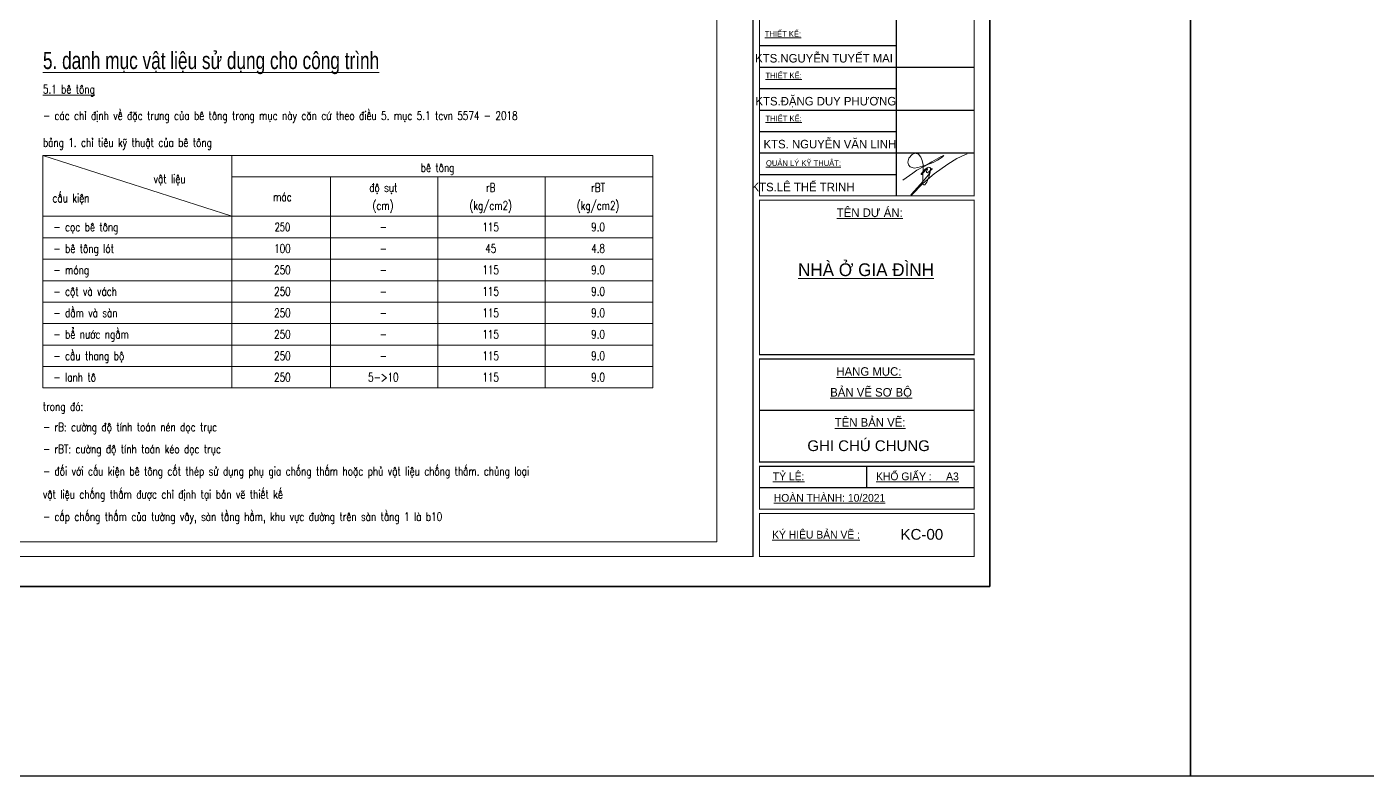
# Model space of a CAD drawing. Extents: x -2098986 to 943, y -1296280 to 73591.
# Drawn here: x -1774664 to -1743456, y -1051774 to -1034316 of the extents above; entities that cross this region are included whole.
import ezdxf
from ezdxf.enums import TextEntityAlignment as Align

# ---------------------------------------------------------------- set-up
doc = ezdxf.new("R2010")
doc.units = 0
doc.header["$LTSCALE"] = 150
doc.layers.get('Defpoints').update_dxf_attribs({"lineweight": 18})
for name, color, linetype, lineweight in [('05.Text', 253, 'Continuous', 18), ('11.Khung bo', 32, 'Continuous', 50), ('12.Khung', 36, 'Continuous', 25), ('G-ANNO-TTLB', 6, 'Continuous', 9), ('KCVN-THAY', 7, 'Continuous', 25), ('LS-TEXT', 60, 'Continuous', 20), ('LS-THAY', 7, 'Continuous', 20)]:
    doc.layers.add(name, color=color, linetype=linetype, lineweight=lineweight)
doc.layers.add('Tpl_Bound', color=1, linetype='Continuous', plot=False)
doc.styles.add('KCVN-LEADER', font='vnromadi.shx', dxfattribs={"width": 0.7, "height": 4})
doc.styles.add('LS.TEXT1', font='vnsimli.shx', dxfattribs={"width": 0.7, "height": 220})
doc.styles.add('vnarialH', font='')
doc.styles.add('VnAvantH', font='')
doc.styles.add('vnsimpli', font='vnsimli.shx', dxfattribs={"width": 0.75})
doc.styles.get('vnarialH').set_extended_font_data('.VnArialH')
doc.styles.get('VnAvantH').set_extended_font_data('.VnAvantH')

# ---------------------------------------------------------------- blocks, each defined once
blk = doc.blocks.new('*U4')
at = {"layer": 'KCVN-THAY', "color": 140}
blk.add_lwpolyline([(214871.76, 86966.68), (215381.8, 86966.68), (215381.8, 86579.68), (214871.76, 86579.68)], close=True, dxfattribs=at)
blk = doc.blocks.new('100')
at = {"layer": '05.Text'}
blk.add_lwpolyline([(1899552, -936475), (1899782, -936308), (1899876, -936245), (1900054, -936151), (1900231, -936047), (1900445, -935926), (1900508, -935900), (1900466, -935942), (1900362, -936010), (1900262, -936062), (1900110, -936118), (1900012, -936151), (1899902, -936177), (1899819, -936193), (1899725, -936167), (1899683, -936120), (1899667, -936057), (1899693, -935958), (1899766, -935879), (1899840, -935843), (1899913, -935869), (1899970, -935937), (1900001, -936015), (1900022, -936120), (1900028, -936245), (1900017, -936396), (1900017, -936501), (1900017, -936564), (1900038, -936584), (1900064, -936584), (1900111, -936522), (1900153, -936428), (1900184, -936318), (1900200, -936235), (1900200, -936198), (1900184, -936177), (1900153, -936172), (1900116, -936188), (1900064, -936224), (1899981, -936323), (1899981, -936339), (1899996, -936339), (1900095, -936229), (1900122, -936208), (1900128, -936217), (1900106, -936276), (1900106, -936297), (1900122, -936302), (1900158, -936282), (1900221, -936229), (1900242, -936214), (1900231, -936199), (1900212, -936214), (1900197, -936249), (1900148, -936349), (1900028, -936501), (1899751, -936804), (1899740, -936825), (1899751, -936825), (1900017, -936553), (1900283, -936323), (1900602, -936099), (1900811, -935973), (1900994, -935885), (1901051, -935864), (1901051, -935864)], dxfattribs=at)
blk.add_lwpolyline([(1899552, -936475), (1899782, -936308), (1899876, -936245), (1900054, -936151), (1900231, -936047), (1900445, -935926), (1900508, -935900), (1900466, -935942), (1900362, -936010), (1900262, -936062), (1900110, -936118), (1900012, -936151), (1899902, -936177), (1899819, -936193), (1899725, -936167), (1899683, -936120), (1899667, -936057), (1899693, -935958), (1899766, -935879), (1899840, -935843), (1899913, -935869), (1899970, -935937), (1900001, -936015), (1900022, -936120), (1900028, -936245), (1900017, -936396), (1900017, -936501), (1900017, -936564), (1900038, -936584), (1900064, -936584), (1900111, -936522), (1900153, -936428), (1900184, -936318), (1900200, -936235), (1900200, -936198), (1900184, -936177), (1900153, -936172), (1900116, -936188), (1900064, -936224), (1899981, -936323), (1899981, -936339), (1899996, -936339), (1900095, -936229), (1900122, -936208), (1900128, -936217), (1900106, -936276), (1900106, -936297), (1900122, -936302), (1900158, -936282), (1900221, -936229), (1900242, -936214), (1900231, -936199), (1900212, -936214), (1900197, -936249), (1900148, -936349), (1900028, -936501), (1899751, -936804), (1899740, -936825), (1899751, -936825), (1900017, -936553), (1900283, -936323), (1900602, -936099), (1900811, -935973), (1900994, -935885), (1901051, -935864), (1901051, -935864)], dxfattribs=at)
blk.add_lwpolyline([(1899552, -936475), (1899782, -936308), (1899876, -936245), (1900054, -936151), (1900231, -936047), (1900445, -935926), (1900508, -935900), (1900466, -935942), (1900362, -936010), (1900262, -936062), (1900110, -936118), (1900012, -936151), (1899902, -936177), (1899819, -936193), (1899725, -936167), (1899683, -936120), (1899667, -936057), (1899693, -935958), (1899766, -935879), (1899840, -935843), (1899913, -935869), (1899970, -935937), (1900001, -936015), (1900022, -936120), (1900028, -936245), (1900017, -936396), (1900017, -936501), (1900017, -936564), (1900038, -936584), (1900064, -936584), (1900111, -936522), (1900153, -936428), (1900184, -936318), (1900200, -936235), (1900200, -936198), (1900184, -936177), (1900153, -936172), (1900116, -936188), (1900064, -936224), (1899981, -936323), (1899981, -936339), (1899996, -936339), (1900095, -936229), (1900122, -936208), (1900128, -936217), (1900106, -936276), (1900106, -936297), (1900122, -936302), (1900158, -936282), (1900221, -936229), (1900242, -936214), (1900231, -936199), (1900212, -936214), (1900197, -936249), (1900148, -936349), (1900028, -936501), (1899751, -936804), (1899740, -936825), (1899751, -936825), (1900017, -936553), (1900283, -936323), (1900602, -936099), (1900811, -935973), (1900994, -935885), (1901051, -935864), (1901051, -935864)], dxfattribs=at)
at = {"layer": '11.Khung bo', "const_width": 26.7}
for points in [[(1860913, -945240), (1860913, -916940), (1896063, -916940), (1896063, -945240)], [(1860913, -945240), (1860913, -916940), (1896063, -916940), (1896063, -945240)], [(1860913, -945240), (1860913, -916940), (1896063, -916940), (1896063, -945240)], [(1896213, -936840), (1901213, -936840), (1901213, -929840), (1896213, -929840)], [(1896213, -936840), (1901213, -936840), (1901213, -929840), (1896213, -929840)], [(1896213, -936840), (1901213, -936840), (1901213, -929840), (1896213, -929840)], [(1896213, -940540), (1901213, -940540), (1901213, -936940), (1896213, -936940)], [(1896213, -940540), (1901213, -940540), (1901213, -936940), (1896213, -936940)], [(1896213, -940540), (1901213, -940540), (1901213, -936940), (1896213, -936940)], [(1896213, -943040), (1901213, -943040), (1901213, -940640), (1896213, -940640)], [(1896213, -943040), (1901213, -943040), (1901213, -940640), (1896213, -940640)], [(1896213, -943040), (1901213, -943040), (1901213, -940640), (1896213, -940640)], [(1896213, -944140), (1901213, -944140), (1901213, -943140), (1896213, -943140)], [(1896213, -944140), (1901213, -944140), (1901213, -943140), (1896213, -943140)], [(1896213, -944140), (1901213, -944140), (1901213, -943140), (1896213, -943140)], [(1896213, -945240), (1901213, -945240), (1901213, -944240), (1896213, -944240)], [(1896213, -945240), (1901213, -945240), (1901213, -944240), (1896213, -944240)], [(1896213, -945240), (1901213, -945240), (1901213, -944240), (1896213, -944240)]]:
    blk.add_lwpolyline(points, close=True, dxfattribs=at)
at = {"layer": '12.Khung'}
for p, q in [((1899399, -929840), (1899399, -936840)), ((1899399, -929840), (1899399, -936840)), ((1899399, -929840), (1899399, -936840)), ((1896213, -933340), (1899399, -933340)), ((1896213, -933340), (1899399, -933340)), ((1896213, -933340), (1899399, -933340)), ((1896213, -933840), (1901213, -933840)), ((1896213, -933840), (1901213, -933840)), ((1896213, -933840), (1901213, -933840)), ((1896213, -934340), (1899399, -934340)), ((1896213, -934340), (1899399, -934340)), ((1896213, -934340), (1899399, -934340)), ((1896213, -934840), (1901213, -934840)), ((1896213, -934840), (1901213, -934840)), ((1896213, -934840), (1901213, -934840)), ((1896213, -935340), (1899399, -935340)), ((1896213, -935340), (1899399, -935340)), ((1896213, -935340), (1899399, -935340)), ((1896213, -935840), (1901213, -935840)), ((1896213, -935840), (1901213, -935840)), ((1896213, -935840), (1901213, -935840)), ((1896213, -936340), (1899399, -936340)), ((1896213, -936340), (1899399, -936340)), ((1896213, -936340), (1899399, -936340)), ((1901213, -941840), (1896213, -941840)), ((1901213, -941840), (1896213, -941840)), ((1901213, -941840), (1896213, -941840)), ((1898713, -943640), (1898713, -943140)), ((1898713, -943640), (1898713, -943140)), ((1898713, -943640), (1898713, -943140)), ((1901213, -943640), (1896213, -943640)), ((1901213, -943640), (1896213, -943640)), ((1901213, -943640), (1896213, -943640))]:
    blk.add_line(p, q, dxfattribs=at)
blk.add_lwpolyline([(1901579, -945940), (1901579, -916240), (1859580, -916240), (1859580, -945940)], close=True, dxfattribs=at)
blk.add_lwpolyline([(1901579, -945940), (1901579, -916240), (1859580, -916240), (1859580, -945940)], close=True, dxfattribs=at)
blk.add_lwpolyline([(1901579, -945940), (1901579, -916240), (1859580, -916240), (1859580, -945940)], close=True, dxfattribs=at)
at = {"layer": '05.Text', "style": 'VnAvantH'}
for s, height, p in [('%%UthiÕt kÕ:', 132, (1896339, -933134)), ('%%UthiÕt kÕ:', 132, (1896355, -934102)), ('%%UthiÕt kÕ:', 132, (1896355, -935102)), ('%%Uqu¶n lý kü thuËt:', 132, (1896366, -936143)), ('%%Utªn Dù ¸N:', 198, (1898013, -937329)), ('%%Unhµ ë gia ®×nh', 297, (1897112, -938709)), ('%%Uh¹ng môc:', 198, (1898005, -941030)), ('%%Uh¹ng môc:', 198, (1898005, -941030)), ('%%Uh¹ng môc:', 198, (1898005, -941030)), ('%%Ub¶n vÏ s¬ bé', 198, (1897861, -941515)), ('%%Ub¶n vÏ s¬ bé', 198, (1897861, -941515)), ('%%Ub¶n vÏ s¬ bé', 198, (1897861, -941515)), ('%%Utªn b¶n vÏ:', 198, (1897966, -942216)), ('%%Utªn b¶n vÏ:', 198, (1897966, -942216)), ('%%Utªn b¶n vÏ:', 198, (1897966, -942216)), ('%%Utû lÖ:', 180, (1896525, -943464)), ('%%UKHæ GIÊY :     A3', 180, (1898928, -943464)), ('%%Uhoµn thµnh: 10/2021', 180, (1896548, -943964)), ('%%Uký hiÖu b¶n vÏ :', 180, (1896508, -944823))]:
    blk.add_text(s, height=height, dxfattribs=at).set_placement(p)
for s, p in [('KTS.nguyÔn tuyÕt mai', (1899321, -933733)), ('KTS.§ÆNG DUY PH¦¥NG', (1899398, -934733)), ('KTS. NGUYÔN V¡N LINH', (1899398, -935733)), ('KTS.lª thÕ trinh', (1898428, -936733))]:
    blk.add_text(s, height=198, dxfattribs=at).set_placement(p, align=Align.RIGHT)

msp = doc.modelspace()

# ---------------------------------------------------------------- linework, layer by layer
at = {"layer": 'LS-THAY'}
for p, q in [((-1774288.5, -1037311.9), (-1760091.5, -1037311.9)), ((-1774288.5, -1037311.9), (-1769891.5, -1038730.2)), ((-1774288.5, -1037311.9), (-1774288.5, -1042730.2)), ((-1769891.5, -1037311.9), (-1769891.5, -1042730.2)), ((-1760091.5, -1037311.9), (-1760091.5, -1042730.2)), ((-1769891.5, -1037811.9), (-1760091.5, -1037811.9)), ((-1767591.5, -1037811.9), (-1767591.5, -1042730.2)), ((-1765091.5, -1037811.9), (-1765091.5, -1042730.2)), ((-1762591.5, -1037811.9), (-1762591.5, -1042730.2)), ((-1774288.5, -1038730.2), (-1760091.5, -1038730.2)), ((-1774288.5, -1038730.2), (-1760091.5, -1038730.2)), ((-1774288.5, -1042730.2), (-1760091.5, -1042730.2))]:
    msp.add_line(p, q, dxfattribs=at)
at = {"layer": 'LS-THAY', "ltscale": 2}
for p, q in [((-1774288.5, -1039230.2), (-1760091.5, -1039230.2)), ((-1774288.5, -1039730.2), (-1760091.5, -1039730.2)), ((-1774288.5, -1040230.2), (-1760091.5, -1040230.2)), ((-1774288.5, -1040730.2), (-1760091.5, -1040730.2)), ((-1774288.5, -1041230.2), (-1760091.5, -1041230.2)), ((-1774288.5, -1041730.2), (-1760091.5, -1041730.2)), ((-1774288.5, -1042230.2), (-1760091.5, -1042230.2))]:
    msp.add_line(p, q, dxfattribs=at)
at = {"layer": 'LS-THAY', "color": 140}
for points in [[(-1855203.7, -1013074.3), (-1290965.3, -1013073.8), (-1290965.3, -1051773.8), (-1855203.7, -1051773.8)], [(-1855203.6, -1051773.5), (-1290965.2, -1051773), (-1290965, -1090473.8), (-1855203.4, -1090474.3)]]:
    msp.add_lwpolyline(points, close=True, dxfattribs=at)
at = {"layer": 'LS-THAY'}
msp.add_lwpolyline([(-1791483.8, -1018944.3), (-1758594.4, -1018944.3), (-1758594.4, -1046311.5), (-1791483.8, -1046311.5)], close=True, dxfattribs=at)
at = {"layer": 'Tpl_Bound', "color": 1}
msp.add_lwpolyline([(-1794240.1, -1047354.7), (-1794240.1, -1017654.7), (-1752240.1, -1017654.7), (-1752240.1, -1047354.7)], close=True, dxfattribs=at)

# ---------------------------------------------------------------- block references
at = {"layer": '05.Text', "xscale": 1.000009185772931, "yscale": 1.000009185772931, "zscale": 1.000009185772931}
msp.add_blockref('100', (-3653836.9, -101406.2), dxfattribs=at)
at = {"layer": 'Defpoints', "xscale": 100, "yscale": 100, "zscale": 100}
for p in [(-23285750.9, -9709742.1), (-23285750.9, -9709742.1), (-23285750.8, -9709742.1), (-23285750.8, -9709742.1), (-23234746.6, -9709742.8)]:
    msp.add_blockref('*U4', p, dxfattribs=at)

# ---------------------------------------------------------------- texts
at = {"layer": 'G-ANNO-TTLB', "color": 3, "style": 'vnarialH'}
msp.add_text('GHI CHó CHUNG', height=250, dxfattribs=at).set_placement((-1755064.7, -1044044.6), align=Align.MIDDLE)
at = {"layer": 'G-ANNO-TTLB', "color": 3, "style": 'vnarialH', "width": 1.003962}
msp.add_text('KC-00', height=250, dxfattribs=at).set_placement((-1754321.7, -1046264.7), (-1753327.9, -1046264.7), align=Align.FIT)
at = {"layer": 'LS-TEXT', "color": 60, "style": 'KCVN-LEADER', "width": 0.75}
msp.add_text('%%U5. danh môc vËt liÖu sö dông cho c«ng tr×nh', height=400, dxfattribs=at).set_placement((-1774288.5, -1035300.6))
at = {"layer": 'LS-TEXT', "style": 'vnsimpli', "width": 0.75}
for s, p in [('%%U5.1 bª t«ng', (-1774288.5, -1035769.9)), ('- c¸c chØ ®Þnh vÒ ®Æc tr\xadng cña bª t«ng trong môc nµy c¨n cø theo ®iÒu 5. môc 5.1 tcvn 5574 - 2018', (-1774288.5, -1036385.8)), ('- cäc bª t«ng', (-1774042.5, -1038980.2)), ('- bª t«ng lãt ', (-1774042.5, -1039480.2)), ('- mãng', (-1774042.5, -1039980.2)), ('- cét vµ v¸ch', (-1774042.5, -1040480.2)), ('- dÇm vµ sµn', (-1774042.5, -1040980.2)), ('- bÓ n\xadíc ngÇm', (-1774042.5, -1041480.2)), ('- cÇu thang bé', (-1774042.5, -1041980.2)), ('- lanh t«', (-1774042.5, -1042480.2)), ('trong ®ã:', (-1774288.5, -1043160.7)), ('- rB: c\xadêng ®é tÝnh to¸n nÐn däc trôc', (-1774288.5, -1043639.9)), ('- rBT: c\xadêng ®é tÝnh to¸n kÐo däc trôc', (-1774288.5, -1044152.6)), ('- ®èi víi cÊu kiÖn bª t«ng cèt thÐp sö dông phô gia chèng thÊm hoÆc phñ vËt liÖu chèng thÊm. chñng lo¹i', (-1774288.5, -1044668.3)), ('vËt liÖu chèng thÊm ®\xadîc chØ ®Þnh t¹i b¶n vÏ thiÕt kÕ', (-1774288.5, -1045207.5)), ('- cÊp chèng thÊm cña t\xadêng v©y, sµn tÇng hÇm, khu vùc ®\xadêng trªn sµn tÇng 1 lµ b10', (-1774288.5, -1045728.2))]:
    msp.add_text(s, height=200, dxfattribs=at).set_placement(p, align=Align.MIDDLE_LEFT)
for s, p in [('b¶ng 1. chØ tiªu kü thuËt cña bª t«ng', (-1774288.5, -1037111.9)), ('vËt liÖu', (-1771711.8, -1037958.2)), ('cÊu kiÖn', (-1774067.7, -1038405.8))]:
    msp.add_text(s, height=200, dxfattribs=at).set_placement(p)
at = {"layer": 'LS-TEXT'}
for s, style, width, p in [('bª t«ng', 'vnsimpli', 0.75, (-1765100.3, -1037597.5)), ('®é sôt', 'vnsimpli', 0.75, (-1766362.7, -1038061.9)), ('rB', 'vnsimpli', 0.75, (-1763862.7, -1038061.9)), ('rBT', 'vnsimpli', 0.75, (-1761362.7, -1038061.9)), ('m¸c', 'vnsimpli', 0.75, (-1768712.7, -1038279.2)), ('(cm)', 'vnsimpli', 0.75, (-1766369.4, -1038480.2)), ('(kg/cm2)', 'vnsimpli', 0.75, (-1763862.7, -1038480.2)), ('(kg/cm2)', 'vnsimpli', 0.75, (-1761362.7, -1038480.2)), ('250', 'LS.TEXT1', 0.7, (-1768712.7, -1038980.2)), ('115', 'vnsimpli', 0.75, (-1763862.7, -1038980.2)), ('9.0', 'vnsimpli', 0.75, (-1761362.7, -1038980.2)), ('-', 'vnsimpli', 0.75, (-1766362.7, -1038980.2)), ('100', 'vnsimpli', 0.75, (-1768712.7, -1039480.2)), ('-', 'vnsimpli', 0.75, (-1766362.7, -1039480.2)), ('45', 'vnsimpli', 0.75, (-1763862.7, -1039480.2)), ('4.8', 'vnsimpli', 0.75, (-1761362.7, -1039480.2)), ('250', 'vnsimpli', 0.75, (-1768712.7, -1039980.2)), ('-', 'vnsimpli', 0.75, (-1766362.7, -1039980.2)), ('115', 'vnsimpli', 0.75, (-1763862.7, -1039980.2)), ('9.0', 'vnsimpli', 0.75, (-1761362.7, -1039980.2)), ('250', 'vnsimpli', 0.75, (-1768712.7, -1040480.2)), ('115', 'vnsimpli', 0.75, (-1763862.7, -1040480.2)), ('9.0', 'vnsimpli', 0.75, (-1761362.7, -1040480.2)), ('-', 'vnsimpli', 0.75, (-1766362.7, -1040480.2)), ('250', 'vnsimpli', 0.75, (-1768712.7, -1040980.2)), ('-', 'vnsimpli', 0.75, (-1766362.7, -1040980.2)), ('115', 'vnsimpli', 0.75, (-1763862.7, -1040980.2)), ('9.0', 'vnsimpli', 0.75, (-1761362.7, -1040980.2)), ('250', 'vnsimpli', 0.75, (-1768712.7, -1041480.2)), ('115', 'vnsimpli', 0.75, (-1763862.7, -1041480.2)), ('9.0', 'vnsimpli', 0.75, (-1761362.7, -1041480.2)), ('-', 'vnsimpli', 0.75, (-1766362.7, -1041480.2)), ('250', 'vnsimpli', 0.75, (-1768712.7, -1041980.2)), ('-', 'vnsimpli', 0.75, (-1766362.7, -1041980.2)), ('115', 'vnsimpli', 0.75, (-1763862.7, -1041980.2)), ('9.0', 'vnsimpli', 0.75, (-1761362.7, -1041980.2)), ('250', 'vnsimpli', 0.75, (-1768712.7, -1042480.2)), ('5->10', 'vnsimpli', 0.75, (-1766362.7, -1042480.2)), ('115', 'vnsimpli', 0.75, (-1763862.7, -1042480.2)), ('9.0', 'vnsimpli', 0.75, (-1761362.7, -1042480.2))]:
    msp.add_text(s, height=200, dxfattribs=dict(at, style=style, width=width)).set_placement(p, align=Align.MIDDLE_CENTER)

doc.saveas('drawing.dxf')
